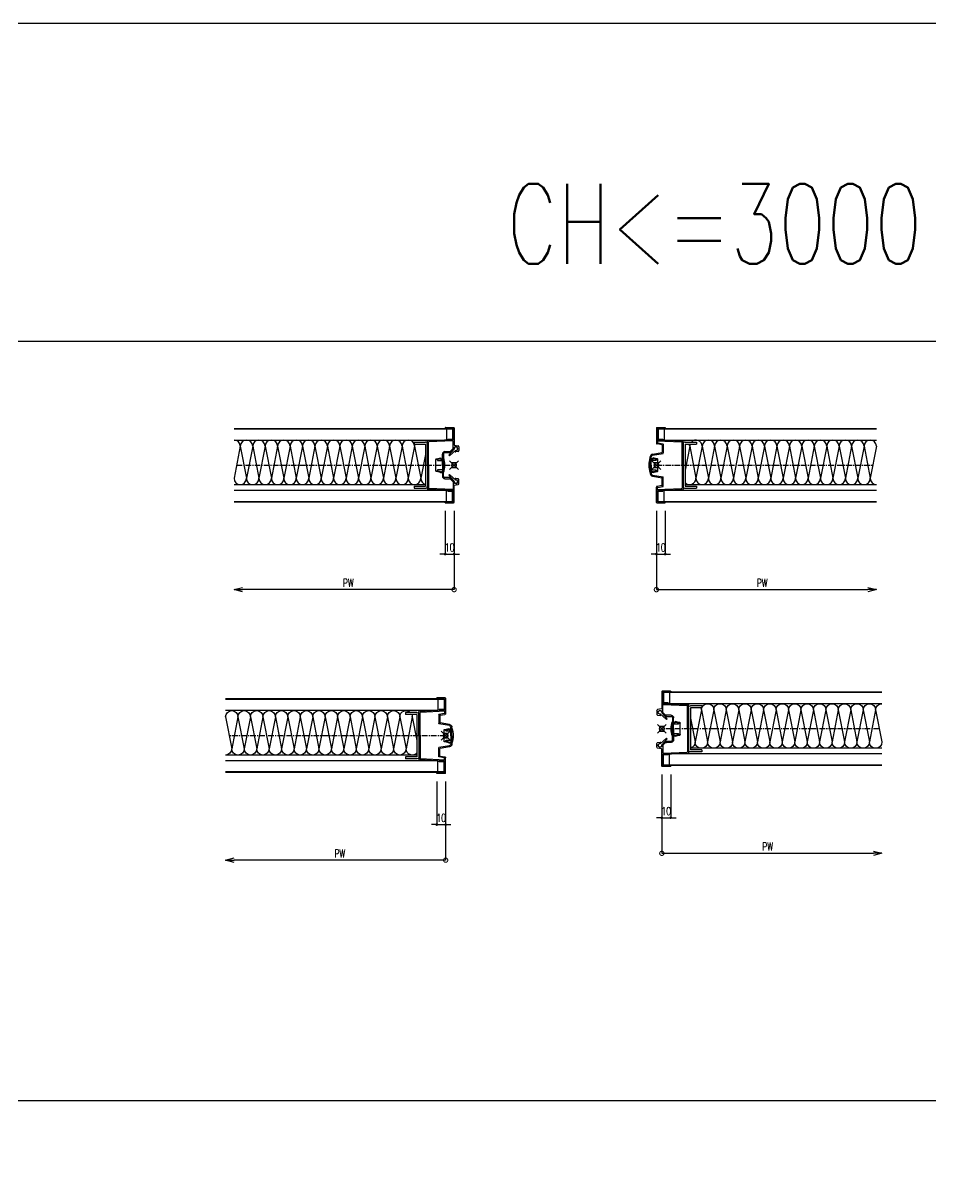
# Model space of a CAD drawing. Extents: x -275225 to 47266, y -41063 to 95295.
# Drawn here: x -228821 to -227800, y -26800 to -25500 of the extents above; entities that cross this region are included whole.
import ezdxf

# ---------------------------------------------------------------- set-up
doc = ezdxf.new("R2010")
doc.units = 0
doc.header["$LTSCALE"] = 0.2
doc.header["$PDMODE"] = 99
doc.header["$PDSIZE"] = 5
doc.linetypes.add('CENTER', pattern=[50.8, 31.75, -6.35, 6.35, -6.35])
for name, color, linetype in [('_P18_製品', 4, 'Continuous'), ('_P18_製品寸法', 9, 'Continuous'), ('_図面枠', 7, 'Continuous'), ('_基準', 1, 'CENTER'), ('_製品寸法', 9, 'Continuous'), ('樹脂', 6, 'Continuous')]:
    doc.layers.add(name, color=color, linetype=linetype)
doc.layers.add('_ポイント', color=1, linetype='Continuous', plot=False)
doc.styles.add('OKAMURA', font='SIMPLEX.shx', dxfattribs={"width": 0.7, "bigfont": 'BIGFONT.shx'})
doc.dimstyles.new('OKAMURA-003', dxfattribs={"dimscale": 3, "dimtxt": 3, "dimasz": 1, "dimexe": 0, "dimexo": 3, "dimgap": 1, "dimtad": 1, "dimdec": 3, "dimdsep": 46, "dimtxsty": 'OKAMURA', "dimblk1": 'DOT', "dimblk2": 'DOT', "dimsah": 1, "dimcen": 0, "dimclrd": 9, "dimclre": 9, "dimclrt": 3, "dimadec": 0, "dimazin": 0, "dimtfac": 1, "dimtdec": 3, "dimtix": 1, "dimtmove": 2, "dimatfit": 3, "dimldrblk": 'NONE', "dimfxl": 0, "dimtolj": 1, "dimarcsym": 0})

# ---------------------------------------------------------------- blocks, each defined once
blk = doc.blocks.new('_DotSmall')
at = {"color": 0, "linetype": 'ByBlock', "const_width": 0.5}
blk.add_lwpolyline([(-0.0625, 0, 1), (0.0625, 0, 1)], format="xyb", close=True, dxfattribs=at)
blk = doc.blocks.new('_Open30')
at = {"color": 0, "linetype": 'ByBlock', "lineweight": -2}
for p, q in [((-1, 0.27), (0, 0)), ((0, 0), (-1, -0.27)), ((0, 0), (-1, 0))]:
    blk.add_line(p, q, dxfattribs=at)
blk = doc.blocks.new('*D2097')
at = {"layer": '_製品寸法', "color": 9, "lineweight": -2, "transparency": 16777216}
for p, q in [((0, -51.5), (0, -140)), ((0, -140), (-237.9, -140))]:
    blk.add_line(p, q, dxfattribs=at)
at = {"layer": 'Defpoints', "color": 0, "transparency": 16777216}
for p in [(-247.5, -42.5), (0, -42.5), (-247.5, -140)]:
    blk.add_point(p, dxfattribs=at)
at = {"layer": '_製品寸法', "color": 9, "lineweight": -2, "transparency": 16777216, "xscale": 9.600000000000001, "yscale": 9.600000000000001, "zscale": 9.600000000000001, "rotation": 180}
blk.add_blockref('_Open30', (-247.5, -140), dxfattribs=at)
at = {"layer": '_製品寸法', "color": 9, "lineweight": -2, "transparency": 16777216, "xscale": 9.600000000000001, "yscale": 9.600000000000001, "zscale": 9.600000000000001}
blk.add_blockref('_DotSmall', (0, -140), dxfattribs=at)
at = {"layer": '_製品寸法', "color": 3, "transparency": 16777216, "insert": (-119, -132.5), "char_height": 9, "attachment_point": 5, "style": 'OKAMURA'}
blk.add_mtext('\\A1;PW', dxfattribs=at)
blk = doc.blocks.new('_None')
blk = doc.blocks.new('SS_BASE_NE_826_TRUOC_HALF_RIGHT')
at = {"layer": '_P18_製品'}
for p, q in [((-247.5, 41.3), (-1.8, 41.3)), ((-247.5, 40.7), (-1.8, 40.7)), ((-10, 42.2), (-10, 41.6)), ((-9.7, 42.5), (-0.5, 42.5)), ((-9.7, 41.3), (-1.5, 41.3)), ((-8.7, 40.7), (-8.7, 28.2)), ((-1.8, 40.7), (-1.8, 29.4)), ((-1.2, 28.8), (-1.2, 41)), ((-1.2, 40.7), (-1.2, 29.4)), ((-0.5, 42.5), (0, 42)), ((0, 42), (0, 22.8)), ((-247.5, 28.2), (-8.7, 28.2)), ((-45, 26), (-32.3, 26)), ((-45, 26), (-45, 23.7)), ((-30, 0.3), (-30, 27)), ((-1.5, 28.5), (-29.7, 27.3)), ((-1.5, 27.3), (-28.5, 26.1)), ((-7.2, 29.4), (-7.2, 28.8)), ((-7.2, 29.4), (-1.8, 29.4)), ((-7.2, 28.8), (-1.8, 28.8)), ((-1.2, 18.6), (-1.2, 27)), ((-45, 23.7), (-32.3, 23.7)), ((-32.3, 23.7), (-32.3, -23.7)), ((-30, 23.7), (-30, -23.7)), ((-28.8, 0), (-28.8, 25.8)), ((-10.5, 15.2), (-5.2, 15.2)), ((-5.2, 14), (-10.5, 14)), ((-5.7, 11.6), (0, 17.9)), ((1.4, 16.5), (-4.9, 10.8)), ((-3.9, 15.7), (-1.3, 18.4)), ((-0.1, 17.9), (-3.1, 14.9)), ((0, 19.2), (0, 18.1)), ((0.2, 22.5), (4.7, 21.7)), ((1.6, 16.4), (2.8, 16.6)), ((2.8, 20.5), (1.8, 20.7)), ((4.7, 15.4), (1.9, 14.9)), ((4, 18.1), (4, 19)), ((5.5, 20.7), (5.5, 16.4)), ((-30, 0.3), (-29.7, 0)), ((-30, -0.3), (-29.7, 0)), ((-28.8, 0), (-28.8, -25.8)), ((-13.2, 0), (-13.2, 12.5)), ((-13.2, 0), (-13.2, -12.5)), ((-12, 0.3), (-12.3, 0)), ((-12, 12.5), (-12, 0.3)), ((-30, -0.3), (-30, -27)), ((-12, -0.3), (-12.3, 0)), ((-12, -12.5), (-12, -0.3)), ((-5.7, -11.6), (0, -17.9)), ((1.4, -16.5), (-4.9, -10.8)), ((-45, -23.7), (-32.3, -23.7)), ((-45, -23.7), (-45, -26)), ((-5.2, -14), (-10.5, -14)), ((-10.5, -15.2), (-5.2, -15.2)), ((-3.9, -15.7), (-1.3, -18.4)), ((-0.1, -17.9), (-3.1, -14.9)), ((-1.2, -18.6), (-1.2, -27)), ((0, -19.2), (0, -18.1)), ((0, -42), (0, -22.8)), ((0.2, -22.5), (4.7, -21.7)), ((1.6, -16.4), (2.8, -16.6)), ((2.8, -20.5), (1.8, -20.7)), ((4.7, -15.4), (1.9, -14.9)), ((4, -18.1), (4, -19)), ((5.5, -20.7), (5.5, -16.4)), ((-247.5, -28.2), (-8.7, -28.2)), ((-45, -26), (-32.3, -26)), ((-1.5, -28.5), (-29.7, -27.3)), ((-1.5, -27.3), (-28.5, -26.1)), ((-8.7, -40.7), (-8.7, -28.2)), ((-7.2, -29.4), (-7.2, -28.8)), ((-7.2, -28.8), (-1.8, -28.8)), ((-7.2, -29.4), (-1.8, -29.4)), ((-1.8, -40.7), (-1.8, -29.4)), ((-1.2, -28.8), (-1.2, -41)), ((-1.2, -40.7), (-1.2, -29.4)), ((-247.5, -40.7), (-1.8, -40.7)), ((-247.5, -41.3), (-1.8, -41.3)), ((-10, -42.2), (-10, -41.6)), ((-9.7, -41.3), (-1.5, -41.3)), ((-9.7, -42.5), (-0.5, -42.5)), ((-0.5, -42.5), (0, -42))]:
    blk.add_line(p, q, dxfattribs=at)
at = {"layer": '_P18_製品', "color": 6}
for p, q in [((-240.5, 21.2), (-247.5, -14.8)), ((-240.5, 21.2), (-233.5, -14.8)), ((-226.5, 21.2), (-233.5, -14.8)), ((-226.5, 21.2), (-219.5, -14.8)), ((-212.5, 21.2), (-219.5, -14.8)), ((-212.5, 21.2), (-205.5, -14.8)), ((-198.5, 21.2), (-205.5, -14.8)), ((-198.5, 21.2), (-191.5, -14.8)), ((-184.5, 21.2), (-191.5, -14.8)), ((-184.5, 21.2), (-177.5, -14.8)), ((-170.5, 21.2), (-177.5, -14.8)), ((-170.5, 21.2), (-163.5, -14.8)), ((-156.5, 21.2), (-163.5, -14.8)), ((-156.5, 21.2), (-149.5, -14.8)), ((-142.5, 21.2), (-149.5, -14.8)), ((-142.5, 21.2), (-135.5, -14.8)), ((-128.5, 21.2), (-135.5, -14.8)), ((-128.5, 21.2), (-121.5, -14.8)), ((-114.5, 21.2), (-121.5, -14.8)), ((-114.5, 21.2), (-107.5, -14.8)), ((-100.5, 21.2), (-107.5, -14.8)), ((-100.5, 21.2), (-93.5, -14.8)), ((-86.5, 21.2), (-93.5, -14.8)), ((-86.5, 21.2), (-79.5, -14.8)), ((-72.5, 21.2), (-79.5, -14.8)), ((-72.5, 21.2), (-65.5, -14.8)), ((-58.5, 21.2), (-65.5, -14.8)), ((-58.5, 21.2), (-51.5, -14.8)), ((-44.5, 21.2), (-51.5, -14.8)), ((-44.5, 21.2), (-37.5, -14.8)), ((-32.3, 11.9), (-37.5, -14.8)), ((-247.5, -21.8), (-32.3, -21.8))]:
    blk.add_line(p, q, dxfattribs=at)
at = {"layer": '_P18_製品'}
for centre, radius, start, end in [((-9.7, 42.2), 0.3, 90, 179.9998), ((-9.7, 41.6), 0.3, 179.9997, 270), ((-1.8, 40.7), 0.6, 359.9997, 90.0006), ((-1.5, 41), 0.3, 359.9995, 90.0014), ((-32.3, 23.7), 2.3, 0, 90), ((-29.7, 27), 0.3, 92.508, 180.0001), ((-28.5, 25.8), 0.3, 92.508, 180), ((-1.8, 29.4), 0.6, 270, 0), ((-1.5, 28.8), 0.3, 272.508, 0), ((-1.5, 27), 0.3, 0, 92.508), ((-10.5, 12.5), 2.7, 89.9998, 180), ((-10.5, 12.5), 1.5, 89.9998, 180), ((-5.2, 17), 1.8, 269.9998, 315.0001), ((-5.2, 17), 3, 269.9998, 315.0001), ((-1.5, 18.6), 0.3, 314.9996, 0), ((-0.3, 18.1), 0.3, 315.0001, 0), ((0.3, 22.8), 0.3, 180.0031, 259.9989), ((1.5, 19.2), 1.5, 79.9993, 180), ((2.1, 18.6), 2, 261.6294, 188.3706), ((1.7, 15.6), 0.75, 99.9999, 280.0002), ((2.5, 19), 1.5, 360, 79.9993), ((2.5, 18.1), 1.5, 279.9999, 360), ((4.5, 20.7), 1, 0, 80.0001), ((4.5, 16.4), 1, 280.0002, 0), ((-5.3, 11.2), 0.6, 135, 315), ((-10.5, -12.5), 2.7, 180, 270.0002), ((-10.5, -12.5), 1.5, 180, 270.0002), ((-5.3, -11.2), 0.6, 45.0005, 225.0005), ((-32.3, -23.7), 2.3, 270, 0), ((-28.5, -25.8), 0.3, 180, 267.492), ((-5.2, -17), 3, 44.9999, 90.0002), ((-5.2, -17), 1.8, 44.9999, 90.0002), ((-1.5, -18.6), 0.3, 360, 45.0004), ((-0.3, -18.1), 0.3, 0, 44.9999), ((1.5, -19.2), 1.5, 180, 280.0007), ((0.3, -22.8), 0.3, 100.0011, 179.9969), ((2.1, -18.6), 2, 171.6299, 98.3712), ((1.7, -15.6), 0.75, 79.9998, 260.0001), ((2.5, -18.1), 1.5, 0, 80.0001), ((2.5, -19), 1.5, 280.0007, 0), ((4.5, -16.4), 1, 0, 79.9998), ((4.5, -20.7), 1, 279.9999, 0), ((-29.7, -27), 0.3, 179.9999, 267.492), ((-1.8, -29.4), 0.6, 0, 90), ((-1.5, -27), 0.3, 267.492, 360), ((-1.5, -28.8), 0.3, 360, 87.492), ((-9.7, -41.6), 0.3, 90, 180.0003), ((-9.7, -42.2), 0.3, 180.0002, 270), ((-1.8, -40.7), 0.6, 270.0106, 359.9956), ((-1.5, -41), 0.3, 269.9986, 0.0005)]:
    blk.add_arc(centre, radius, start, end, dxfattribs=at)
at = {"layer": '_P18_製品', "color": 6}
for centre, start, end in [((-247.5, 21.2), 0, 90), ((-233.5, 21.2), 0, 180), ((-219.5, 21.2), 0, 180), ((-205.5, 21.2), 0, 180), ((-191.5, 21.2), 0, 180), ((-177.5, 21.2), 0, 180), ((-163.5, 21.2), 0, 180), ((-149.5, 21.2), 0, 180), ((-135.5, 21.2), 0, 180), ((-121.5, 21.2), 0, 180), ((-107.5, 21.2), 0, 180), ((-93.5, 21.2), 0, 180), ((-79.5, 21.2), 0, 180), ((-65.5, 21.2), 0, 180), ((-51.5, 21.2), 0, 180), ((-37.5, 21.2), 159.0752, 180), ((-240.5, -14.8), 180, 0), ((-226.5, -14.8), 180, 0), ((-212.5, -14.8), 180, 0), ((-198.5, -14.8), 180, 0), ((-184.5, -14.8), 180, 0), ((-170.5, -14.8), 180, 0), ((-156.5, -14.8), 180, 0), ((-142.5, -14.8), 180, 0), ((-128.5, -14.8), 180, 0), ((-114.5, -14.8), 180, 0), ((-100.5, -14.8), 180, 0), ((-86.5, -14.8), 180, 0), ((-72.5, -14.8), 180, 0), ((-58.5, -14.8), 180, 0), ((-44.5, -14.8), 180, 0), ((-30.5, -14.8), 180, 255.0992)]:
    blk.add_arc(centre, 7, start, end, dxfattribs=at)
at = {"layer": '_ポイント'}
blk.add_point((0, 0), dxfattribs=at)
at = {"layer": '_基準'}
blk.add_line((-244.6, 0), (0, 0), dxfattribs=at)
at = {"layer": '樹脂'}
for p, q in [((-20.7, -6.5), (-20.7, 6.5)), ((-20.2, 7), (-19, 7)), ((-19, 7), (-15.2, 8.1)), ((-19, 6.3), (-15.2, 7.4)), ((-19, 6.3), (-19, 7)), ((-19, 5.9), (-19, 6.3)), ((-18.5, 5.4), (-12, 5.4)), ((-15.2, 8.1), (-15.2, 7.6)), ((-15.2, 7.6), (-14.4, 7.6)), ((-15.2, 7.6), (-15.2, 6.9)), ((-15.2, 6.9), (-14.4, 6.9)), ((-14.4, 7.6), (-14.4, 7.1)), ((-14.4, 7.1), (-12.5, 7.1)), ((-14.4, 6.4), (-14.4, 7.1)), ((-14.4, 6.4), (-12.5, 6.4)), ((-12.5, 7.1), (-12.5, 5.4)), ((-12, -8.3), (-12, 8.3)), ((-19, -7), (-20.2, -7)), ((-19, -5.9), (-19, -6.3)), ((-19, -6.3), (-19, -7)), ((-15.2, -7.4), (-19, -6.3)), ((-15.2, -8.1), (-19, -7)), ((-12, -5.4), (-18.5, -5.4)), ((-15.2, -7.4), (-13.6, -7.4)), ((-15.2, -8.1), (-13.6, -8.1)), ((-13.6, -7.6), (-13.6, -6.9)), ((-13.6, -6.9), (-12.8, -6.9)), ((-13.6, -7.6), (-12.8, -7.6)), ((-13.6, -8.1), (-13.6, -7.6)), ((-12.8, -7.1), (-12.8, -6.4)), ((-12.8, -6.4), (-12.5, -6.4)), ((-12.8, -7.1), (-12.5, -7.1)), ((-12.8, -7.6), (-12.8, -7.1)), ((-12.5, -7.1), (-12.5, -5.4))]:
    blk.add_line(p, q, dxfattribs=at)
for centre, radius, start, end in [((-20.2, 6.5), 0.5, 90, 180), ((-18.5, 5.9), 0.5, 180, 270), ((-33, 0), 22.6, 338.3053, 21.6947), ((-20.2, -6.5), 0.5, 180, 270), ((-18.5, -5.9), 0.5, 90, 180)]:
    blk.add_arc(centre, radius, start, end, dxfattribs=at)
blk = doc.blocks.new('_DOT')
at = {"color": 0, "linetype": 'ByBlock'}
blk.add_line((-0.5, 0), (-1, 0), dxfattribs=at)
at = {"color": 0, "linetype": 'ByBlock', "const_width": 0.5}
blk.add_lwpolyline([(-0.25, 0, 1), (0.25, 0, 1)], format="xyb", close=True, dxfattribs=at)
blk = doc.blocks.new('*D2098')
at = {"layer": '_製品寸法', "color": 9, "lineweight": -2, "transparency": 16777216}
for p, q in [((-10, -51.5), (-10, -100)), ((0, -51.5), (0, -100)), ((-13, -100), (-16, -100)), ((-10, -100), (0, -100)), ((3, -100), (6, -100))]:
    blk.add_line(p, q, dxfattribs=at)
at = {"layer": 'Defpoints', "color": 0, "transparency": 16777216}
for p in [(-10, -42.5), (0, -42.5), (0, -100)]:
    blk.add_point(p, dxfattribs=at)
at = {"layer": '_製品寸法', "color": 9, "lineweight": -2, "transparency": 16777216, "xscale": 3, "yscale": 3, "zscale": 3}
blk.add_blockref('_DOT', (-10, -100), dxfattribs=at)
at = {"layer": '_製品寸法', "color": 9, "lineweight": -2, "transparency": 16777216, "xscale": 3, "yscale": 3, "zscale": 3, "rotation": 180}
blk.add_blockref('_DOT', (0, -100), dxfattribs=at)
at = {"layer": '_製品寸法', "color": 3, "transparency": 16777216, "insert": (-5, -92.5), "char_height": 9, "attachment_point": 5, "style": 'OKAMURA'}
blk.add_mtext('\\A1;10', dxfattribs=at)
blk = doc.blocks.new('*D2102')
at = {"layer": '_製品寸法', "color": 9, "lineweight": -2, "transparency": 16777216}
for p, q in [((-251.4, -51.5), (-251.4, -140)), ((-251.4, -140), (-13.5, -140))]:
    blk.add_line(p, q, dxfattribs=at)
at = {"layer": 'Defpoints', "color": 0, "transparency": 16777216}
for p in [(-251.4, -42.5), (-3.9, -42.5), (-3.9, -140)]:
    blk.add_point(p, dxfattribs=at)
at = {"layer": '_製品寸法', "color": 9, "lineweight": -2, "transparency": 16777216, "xscale": 9.600000000000001, "yscale": 9.600000000000001, "zscale": 9.600000000000001, "rotation": 180}
blk.add_blockref('_DotSmall', (-251.4, -140), dxfattribs=at)
at = {"layer": '_製品寸法', "color": 9, "lineweight": -2, "transparency": 16777216, "xscale": 9.600000000000001, "yscale": 9.600000000000001, "zscale": 9.600000000000001}
blk.add_blockref('_Open30', (-3.9, -140), dxfattribs=at)
at = {"layer": '_製品寸法', "color": 3, "transparency": 16777216, "insert": (-132.4, -132.5), "char_height": 9, "attachment_point": 5, "style": 'OKAMURA'}
blk.add_mtext('\\A1;PW', dxfattribs=at)
blk = doc.blocks.new('SS_BASE_NE_826_TRUOC_HALF_LEFT')
at = {"layer": '_P18_製品'}
for p, q in [((0, 42), (0.5, 42.5)), ((0, 42), (0, 24.8)), ((0.5, 42.5), (9.7, 42.5)), ((1.2, 41), (1.2, 28.8)), ((1.2, 40.7), (1.2, 29.4)), ((9.7, 41.3), (1.5, 41.3)), ((1.8, 41.3), (247.5, 41.3)), ((1.8, 40.7), (1.8, 29.4)), ((1.8, 40.7), (247.5, 40.7)), ((8.7, 40.7), (8.7, 28.2)), ((10, 42.2), (10, 41.6)), ((0, 27.4), (28.5, 26.1)), ((1.2, 27), (1.2, 25.3)), ((1.5, 28.5), (29.7, 27.3)), ((1.8, 29.4), (7.2, 29.4)), ((1.8, 28.8), (7.2, 28.8)), ((7.2, 29.4), (7.2, 28.8)), ((8.7, 28.2), (247.5, 28.2)), ((11, 28.1), (11, 26.9)), ((30, 0.3), (30, 27)), ((32.3, 26), (45, 26)), ((45, 26), (45, 23.7)), ((-4.5, 12.4), (6.3, 14.3)), ((-4.3, 11.3), (7.5, 13.3)), ((6.3, 22.9), (0.8, 23.9)), ((1.4, 25), (7.5, 23.9)), ((6.5, 22.6), (6.5, 14.6)), ((7.7, 23.6), (7.7, 13.6)), ((28.8, 0), (28.8, 25.8)), ((30, 23.7), (30, -23.7)), ((32.3, 23.7), (45, 23.7)), ((32.3, 23.7), (32.3, -23.7)), ((-7, 0.3), (-7, 9.5)), ((-6.7, 0), (-7, 0.3)), ((-6.7, 0), (-7, -0.3)), ((-5.8, 0), (-5.8, 9.5)), ((-5.8, 0), (-5.8, -9.5)), ((28.8, 0), (28.8, -25.8)), ((29.7, 0), (30, 0.3)), ((29.7, 0), (30, -0.3)), ((-7, -0.3), (-7, -9.5)), ((-4.5, -12.4), (6.3, -14.3)), ((-4.3, -11.3), (7.5, -13.3)), ((30, -0.3), (30, -27)), ((0, -42), (0, -24.8)), ((6.3, -22.9), (0.8, -23.9)), ((1.2, -27), (1.2, -25.3)), ((1.4, -25), (7.5, -23.9)), ((6.5, -22.6), (6.5, -14.6)), ((7.7, -23.6), (7.7, -13.6)), ((32.3, -23.7), (45, -23.7)), ((45, -23.7), (45, -26)), ((0, -27.4), (28.5, -26.1)), ((1.2, -41), (1.2, -28.8)), ((1.2, -40.7), (1.2, -29.4)), ((1.5, -28.5), (29.7, -27.3)), ((1.8, -28.8), (7.2, -28.8)), ((1.8, -40.7), (1.8, -29.4)), ((1.8, -29.4), (7.2, -29.4)), ((7.2, -29.4), (7.2, -28.8)), ((8.7, -40.7), (8.7, -28.2)), ((8.7, -28.2), (247.5, -28.2)), ((11, -26.9), (11, -28.1)), ((32.3, -26), (45, -26)), ((0, -42), (0.5, -42.5)), ((0.5, -42.5), (9.7, -42.5)), ((9.7, -41.3), (1.5, -41.3)), ((1.8, -40.7), (247.5, -40.7)), ((1.8, -41.3), (247.5, -41.3)), ((10, -42.2), (10, -41.6))]:
    blk.add_line(p, q, dxfattribs=at)
at = {"layer": '_P18_製品', "color": 6}
for p, q in [((37.5, 21.2), (32.3, -5.5)), ((37.5, 21.2), (44.5, -14.8)), ((51.5, 21.2), (44.5, -14.8)), ((51.5, 21.2), (58.5, -14.8)), ((65.5, 21.2), (58.5, -14.8)), ((65.5, 21.2), (72.5, -14.8)), ((79.5, 21.2), (72.5, -14.8)), ((79.5, 21.2), (86.5, -14.8)), ((93.5, 21.2), (86.5, -14.8)), ((93.5, 21.2), (100.5, -14.8)), ((107.5, 21.2), (100.5, -14.8)), ((107.5, 21.2), (114.5, -14.8)), ((121.5, 21.2), (114.5, -14.8)), ((121.5, 21.2), (128.5, -14.8)), ((135.5, 21.2), (128.5, -14.8)), ((135.5, 21.2), (142.5, -14.8)), ((149.5, 21.2), (142.5, -14.8)), ((149.5, 21.2), (156.5, -14.8)), ((163.5, 21.2), (156.5, -14.8)), ((163.5, 21.2), (170.5, -14.8)), ((177.5, 21.2), (170.5, -14.8)), ((177.5, 21.2), (184.5, -14.8)), ((191.5, 21.2), (184.5, -14.8)), ((191.5, 21.2), (198.5, -14.8)), ((205.5, 21.2), (198.5, -14.8)), ((205.5, 21.2), (212.5, -14.8)), ((219.5, 21.2), (212.5, -14.8)), ((219.5, 21.2), (226.5, -14.8)), ((233.5, 21.2), (226.5, -14.8)), ((233.5, 21.2), (240.5, -14.8)), ((247.5, 21.2), (240.5, -14.8)), ((32.3, -21.8), (247.5, -21.8))]:
    blk.add_line(p, q, dxfattribs=at)
at = {"layer": '_P18_製品'}
for centre, radius, start, end in [((1.5, 41), 0.3, 89.9989, 180.0003), ((1.8, 40.7), 0.6, 89.9989, 180.0005), ((9.7, 42.2), 0.3, 0.0062, 89.985), ((9.7, 41.6), 0.3, 270.0011, 359.9995), ((1.8, 29.4), 0.6, 180, 270), ((1.5, 28.8), 0.3, 179.9998, 267.492), ((1.5, 27), 0.3, 87.492, 179.9999), ((28.5, 25.8), 0.3, 0, 87.492), ((29.7, 27), 0.3, 359.9999, 87.492), ((32.3, 23.7), 2.3, 90, 180), ((1, 24.8), 1, 179.9972, 260.0014), ((1.5, 25.3), 0.3, 179.9999, 259.9999), ((6.2, 22.6), 0.3, 0.0079, 79.9936), ((6.2, 14.6), 0.3, 280.0035, 359.9997), ((7.4, 23.6), 0.3, 0, 79.9999), ((7.4, 13.6), 0.3, 280.0001, 0), ((-4, 9.5), 3, 100, 180), ((-4, 9.5), 1.8, 100, 180), ((-4, -9.5), 3, 180, 260), ((-4, -9.5), 1.8, 180, 260), ((1, -24.8), 1, 99.9986, 180.0028), ((1.5, -25.3), 0.3, 100.0001, 180.0001), ((6.2, -14.6), 0.3, 0.0003, 79.9965), ((6.2, -22.6), 0.3, 280.0064, 0.003), ((7.4, -13.6), 0.3, 0, 79.9999), ((7.4, -23.6), 0.3, 280.0001, 0), ((28.5, -25.8), 0.3, 272.508, 0), ((32.3, -23.7), 2.3, 180, 270), ((1.5, -27), 0.3, 180.0001, 272.508), ((1.5, -28.8), 0.3, 92.508, 180.0002), ((1.8, -29.4), 0.6, 90, 180), ((29.7, -27), 0.3, 272.508, 0.0001), ((1.8, -40.7), 0.6, 180.0042, 269.9898), ((1.5, -41), 0.3, 179.9997, 270.0011), ((9.7, -41.6), 0.3, 0, 90), ((9.7, -42.2), 0.3, 270.015, 359.9938)]:
    blk.add_arc(centre, radius, start, end, dxfattribs=at)
at = {"layer": '_P18_製品', "color": 6}
for centre, start, end in [((44.5, 21.2), 0, 136.7082), ((58.5, 21.2), 0, 180), ((72.5, 21.2), 0, 180), ((86.5, 21.2), 0, 180), ((100.5, 21.2), 0, 180), ((114.5, 21.2), 0, 180), ((128.5, 21.2), 0, 180), ((142.5, 21.2), 0, 180), ((156.5, 21.2), 0, 180), ((170.5, 21.2), 0, 180), ((184.5, 21.2), 0, 180), ((198.5, 21.2), 0, 180), ((212.5, 21.2), 0, 180), ((226.5, 21.2), 0, 180), ((240.5, 21.2), 0, 180), ((30.5, 21.2), 0, 20.9248), ((44.5, 21.2), 159.0752, 180), ((37.5, -14.8), 222.0244, 0), ((51.5, -14.8), 180, 0), ((65.5, -14.8), 180, 0), ((79.5, -14.8), 180, 0), ((93.5, -14.8), 180, 0), ((107.5, -14.8), 180, 0), ((121.5, -14.8), 180, 0), ((135.5, -14.8), 180, 0), ((149.5, -14.8), 180, 0), ((163.5, -14.8), 180, 0), ((177.5, -14.8), 180, 0), ((191.5, -14.8), 180, 0), ((205.5, -14.8), 180, 0), ((219.5, -14.8), 180, 0), ((233.5, -14.8), 180, 0), ((247.5, -14.8), 180, 270)]:
    blk.add_arc(centre, 7, start, end, dxfattribs=at)
at = {"layer": '_ポイント'}
blk.add_point((0, 0), dxfattribs=at)
at = {"layer": '_基準'}
blk.add_line((0, 0), (243.4, 0), dxfattribs=at)
at = {"layer": '樹脂'}
for p, q in [((-7, -8.3), (-7, 8.3)), ((-0.5, 5.4), (-7, 5.4)), ((-4.6, 7.1), (-6.5, 7.1)), ((-6.5, 7.1), (-6.5, 5.4)), ((-4.6, 6.4), (-6.5, 6.4)), ((-3.8, 7.6), (-4.6, 7.6)), ((-4.6, 7.6), (-4.6, 7.1)), ((-4.6, 6.4), (-4.6, 7.1)), ((-3.8, 6.9), (-4.6, 6.9)), ((-3.8, 8.1), (-3.8, 7.6)), ((0, 7), (-3.8, 8.1)), ((-3.8, 7.6), (-3.8, 6.9)), ((0, 6.3), (-3.8, 7.4)), ((1.2, 7), (0, 7)), ((0, 6.3), (0, 7)), ((0, 5.9), (0, 6.3)), ((1.7, -6.5), (1.7, 6.5)), ((-7, -5.4), (-0.5, -5.4)), ((-6.5, -7.1), (-6.5, -5.4)), ((-6.2, -6.4), (-6.5, -6.4)), ((-6.2, -7.1), (-6.5, -7.1)), ((-6.2, -7.1), (-6.2, -6.4)), ((-5.4, -6.9), (-6.2, -6.9)), ((-6.2, -7.6), (-6.2, -7.1)), ((-5.4, -7.6), (-6.2, -7.6)), ((-5.4, -7.6), (-5.4, -6.9)), ((-3.8, -7.4), (-5.4, -7.4)), ((-5.4, -8.1), (-5.4, -7.6)), ((-3.8, -8.1), (-5.4, -8.1)), ((-3.8, -7.4), (0, -6.3)), ((-3.8, -8.1), (0, -7)), ((0, -5.9), (0, -6.3)), ((0, -6.3), (0, -7)), ((0, -7), (1.2, -7))]:
    blk.add_line(p, q, dxfattribs=at)
for centre, radius, start, end in [((14, 0), 22.6, 158.3053, 201.6947), ((-0.5, 5.9), 0.5, 270, 0), ((1.2, 6.5), 0.5, 0, 90), ((-0.5, -5.9), 0.5, 0, 90), ((1.2, -6.5), 0.5, 270, 0)]:
    blk.add_arc(centre, radius, start, end, dxfattribs=at)
blk = doc.blocks.new('*D2103')
at = {"layer": '_製品寸法', "color": 9, "lineweight": -2, "transparency": 16777216}
for p, q in [((-251.4, -51.5), (-251.4, -100)), ((-241.4, -51.5), (-241.4, -100)), ((-254.4, -100), (-257.4, -100)), ((-251.4, -100), (-241.4, -100)), ((-238.4, -100), (-235.4, -100))]:
    blk.add_line(p, q, dxfattribs=at)
at = {"layer": 'Defpoints', "color": 0, "transparency": 16777216}
for p in [(-251.4, -42.5), (-241.4, -42.5), (-241.4, -100)]:
    blk.add_point(p, dxfattribs=at)
at = {"layer": '_製品寸法', "color": 9, "lineweight": -2, "transparency": 16777216, "xscale": 3, "yscale": 3, "zscale": 3}
blk.add_blockref('_DOT', (-251.4, -100), dxfattribs=at)
at = {"layer": '_製品寸法', "color": 9, "lineweight": -2, "transparency": 16777216, "xscale": 3, "yscale": 3, "zscale": 3, "rotation": 180}
blk.add_blockref('_DOT', (-241.4, -100), dxfattribs=at)
at = {"layer": '_製品寸法', "color": 3, "transparency": 16777216, "insert": (-246.4, -92.5), "char_height": 9, "attachment_point": 5, "style": 'OKAMURA'}
blk.add_mtext('\\A1;10', dxfattribs=at)
blk = doc.blocks.new('*D2112')
at = {"layer": '_製品寸法', "color": 9, "lineweight": -2, "transparency": 16777216}
for p, q in [((0, -51.5), (0, -140)), ((0, -140), (237.9, -140))]:
    blk.add_line(p, q, dxfattribs=at)
at = {"layer": 'Defpoints', "color": 0, "transparency": 16777216}
for p in [(0, -42.5), (247.5, -42.5), (247.5, -140)]:
    blk.add_point(p, dxfattribs=at)
at = {"layer": '_製品寸法', "color": 9, "lineweight": -2, "transparency": 16777216, "xscale": 9.600000000000001, "yscale": 9.600000000000001, "zscale": 9.600000000000001, "rotation": 180}
blk.add_blockref('_DotSmall', (0, -140), dxfattribs=at)
at = {"layer": '_製品寸法', "color": 9, "lineweight": -2, "transparency": 16777216, "xscale": 9.600000000000001, "yscale": 9.600000000000001, "zscale": 9.600000000000001}
blk.add_blockref('_Open30', (247.5, -140), dxfattribs=at)
at = {"layer": '_製品寸法', "color": 3, "transparency": 16777216, "insert": (119, -132.5), "char_height": 9, "attachment_point": 5, "style": 'OKAMURA'}
blk.add_mtext('\\A1;PW', dxfattribs=at)
blk = doc.blocks.new('*D2113')
at = {"layer": '_製品寸法', "color": 9, "lineweight": -2, "transparency": 16777216}
for p, q in [((0, -51.5), (0, -100)), ((10, -51.5), (10, -100)), ((-3, -100), (-6, -100)), ((0, -100), (10, -100)), ((13, -100), (16, -100))]:
    blk.add_line(p, q, dxfattribs=at)
at = {"layer": 'Defpoints', "color": 0, "transparency": 16777216}
for p in [(0, -42.5), (10, -42.5), (10, -100)]:
    blk.add_point(p, dxfattribs=at)
at = {"layer": '_製品寸法', "color": 9, "lineweight": -2, "transparency": 16777216, "xscale": 3, "yscale": 3, "zscale": 3}
blk.add_blockref('_DOT', (0, -100), dxfattribs=at)
at = {"layer": '_製品寸法', "color": 9, "lineweight": -2, "transparency": 16777216, "xscale": 3, "yscale": 3, "zscale": 3, "rotation": 180}
blk.add_blockref('_DOT', (10, -100), dxfattribs=at)
at = {"layer": '_製品寸法', "color": 3, "transparency": 16777216, "insert": (5, -92.5), "char_height": 9, "attachment_point": 5, "style": 'OKAMURA'}
blk.add_mtext('\\A1;10', dxfattribs=at)
blk = doc.blocks.new('*D2107')
at = {"layer": '_製品寸法', "color": 9, "lineweight": -2, "transparency": 16777216}
for p, q in [((251.4, -51.5), (251.4, -140)), ((251.4, -140), (13.5, -140))]:
    blk.add_line(p, q, dxfattribs=at)
at = {"layer": 'Defpoints', "color": 0, "transparency": 16777216}
for p in [(3.9, -42.5), (251.4, -42.5), (3.9, -140)]:
    blk.add_point(p, dxfattribs=at)
at = {"layer": '_製品寸法', "color": 9, "lineweight": -2, "transparency": 16777216, "xscale": 9.600000000000001, "yscale": 9.600000000000001, "zscale": 9.600000000000001, "rotation": 180}
blk.add_blockref('_Open30', (3.9, -140), dxfattribs=at)
at = {"layer": '_製品寸法', "color": 9, "lineweight": -2, "transparency": 16777216, "xscale": 9.600000000000001, "yscale": 9.600000000000001, "zscale": 9.600000000000001}
blk.add_blockref('_DotSmall', (251.4, -140), dxfattribs=at)
at = {"layer": '_製品寸法', "color": 3, "transparency": 16777216, "insert": (132.4, -132.5), "char_height": 9, "attachment_point": 5, "style": 'OKAMURA'}
blk.add_mtext('\\A1;PW', dxfattribs=at)
blk = doc.blocks.new('*D2108')
at = {"layer": '_製品寸法', "color": 9, "lineweight": -2, "transparency": 16777216}
for p, q in [((241.4, -51.5), (241.4, -100)), ((251.4, -51.5), (251.4, -100)), ((238.4, -100), (235.4, -100)), ((241.4, -100), (251.4, -100)), ((254.4, -100), (257.4, -100))]:
    blk.add_line(p, q, dxfattribs=at)
at = {"layer": 'Defpoints', "color": 0, "transparency": 16777216}
for p in [(241.4, -42.5), (251.4, -42.5), (251.4, -100)]:
    blk.add_point(p, dxfattribs=at)
at = {"layer": '_製品寸法', "color": 9, "lineweight": -2, "transparency": 16777216, "xscale": 3, "yscale": 3, "zscale": 3}
blk.add_blockref('_DOT', (241.4, -100), dxfattribs=at)
at = {"layer": '_製品寸法', "color": 9, "lineweight": -2, "transparency": 16777216, "xscale": 3, "yscale": 3, "zscale": 3, "rotation": 180}
blk.add_blockref('_DOT', (251.4, -100), dxfattribs=at)
at = {"layer": '_製品寸法', "color": 3, "transparency": 16777216, "insert": (246.4, -92.5), "char_height": 9, "attachment_point": 5, "style": 'OKAMURA'}
blk.add_mtext('\\A1;10', dxfattribs=at)
blk = doc.blocks.new('*U2096')
blk.add_blockref('SS_BASE_NE_826_TRUOC_HALF_RIGHT', (0, 0))
at = {"layer": '_製品寸法'}
dim = blk.add_linear_dim(base=(-247.5, -140), p1=(0, -42.5), p2=(-247.5, -42.5), angle=180, text='PW', dimstyle='OKAMURA-003', override={"dimasz": 3.2, "dimblk1": 'DotSmall', "dimblk2": 'Open30', "dimse2": 1}, dxfattribs=at)
dim.commit()
dim.dimension.update_dxf_attribs({"geometry": '*D2097', "text_midpoint": (-118.95, -132.5)})
dim = blk.add_linear_dim(base=(0, -100), p1=(-10, -42.5), p2=(0, -42.5), dimstyle='OKAMURA-003', dxfattribs=at)
dim.commit()
dim.dimension.update_dxf_attribs({"geometry": '*D2098', "text_midpoint": (-5, -92.5)})
blk = doc.blocks.new('*U2101')
blk.add_blockref('SS_BASE_NE_826_TRUOC_HALF_LEFT', (-251.3608, 0))
at = {"layer": '_製品寸法'}
dim = blk.add_linear_dim(base=(-241.3608, -100), p1=(-251.3608, -42.5), p2=(-241.3608, -42.5), dimstyle='OKAMURA-003', dxfattribs=at)
dim.commit()
dim.dimension.update_dxf_attribs({"geometry": '*D2103', "text_midpoint": (-246.3608, -92.5)})
dim = blk.add_linear_dim(base=(-3.8608, -140), p1=(-251.3608, -42.5), p2=(-3.8608, -42.5), text='PW', dimstyle='OKAMURA-003', override={"dimasz": 3.2, "dimblk1": 'DotSmall', "dimblk2": 'Open30', "dimse2": 1}, dxfattribs=at)
dim.commit()
dim.dimension.update_dxf_attribs({"geometry": '*D2102', "text_midpoint": (-132.4108, -132.5)})
blk = doc.blocks.new('*U2111')
at = {"xscale": -1}
blk.add_blockref('SS_BASE_NE_826_TRUOC_HALF_RIGHT', (0, 0), dxfattribs=at)
at = {"layer": '_製品寸法'}
dim = blk.add_linear_dim(base=(10, -100), p1=(0, -42.5), p2=(10, -42.5), dimstyle='OKAMURA-003', dxfattribs=at)
dim.commit()
dim.dimension.update_dxf_attribs({"geometry": '*D2113', "text_midpoint": (5, -92.5)})
dim = blk.add_linear_dim(base=(247.5, -140), p1=(0, -42.5), p2=(247.5, -42.5), angle=0, text='PW', dimstyle='OKAMURA-003', override={"dimasz": 3.2, "dimblk1": 'DotSmall', "dimblk2": 'Open30', "dimse2": 1}, dxfattribs=at)
dim.commit()
dim.dimension.update_dxf_attribs({"geometry": '*D2112', "text_midpoint": (118.95, -132.5)})
blk = doc.blocks.new('*U2106')
at = {"xscale": -1}
blk.add_blockref('SS_BASE_NE_826_TRUOC_HALF_LEFT', (251.3608, 0), dxfattribs=at)
at = {"layer": '_製品寸法'}
dim = blk.add_linear_dim(base=(3.8608, -140), p1=(251.3608, -42.5), p2=(3.8608, -42.5), angle=180, text='PW', dimstyle='OKAMURA-003', override={"dimasz": 3.2, "dimblk1": 'DotSmall', "dimblk2": 'Open30', "dimse2": 1}, dxfattribs=at)
dim.commit()
dim.dimension.update_dxf_attribs({"geometry": '*D2107', "text_midpoint": (132.4108, -132.5)})
dim = blk.add_linear_dim(base=(251.3608, -100), p1=(241.3608, -42.5), p2=(251.3608, -42.5), dimstyle='OKAMURA-003', dxfattribs=at)
dim.commit()
dim.dimension.update_dxf_attribs({"geometry": '*D2108', "text_midpoint": (246.3608, -92.5)})

msp = doc.modelspace()

# ---------------------------------------------------------------- linework, layer by layer
at = {"layer": '_P18_製品寸法'}
for points in [[(-230023.4, -25500), (-222076.6, -25500), (-222076.6, -28099.5), (-230023.4, -28099.5)], [(-229686.6, -25857.8), (-226242.4, -25857.8), (-226242.4, -26711.9), (-229686.6, -26711.9)]]:
    msp.add_lwpolyline(points, close=True, dxfattribs=at)

# ---------------------------------------------------------------- block references
for name, p in [('*U2096', (-228336.4, -25997.1)), ('*U2101', (-227857.5, -25997.1)), ('*U2111', (-228102.8, -26293.6)), ('*U2106', (-228597.3, -26301.3))]:
    msp.add_blockref(name, p)

# ---------------------------------------------------------------- texts
at = {"layer": '_図面枠', "color": 3, "style": 'OKAMURA', "width": 0.7}
msp.add_text('CH<=3000', height=90, dxfattribs=at).set_placement((-228276.9, -25770.7))

doc.saveas('drawing.dxf')
